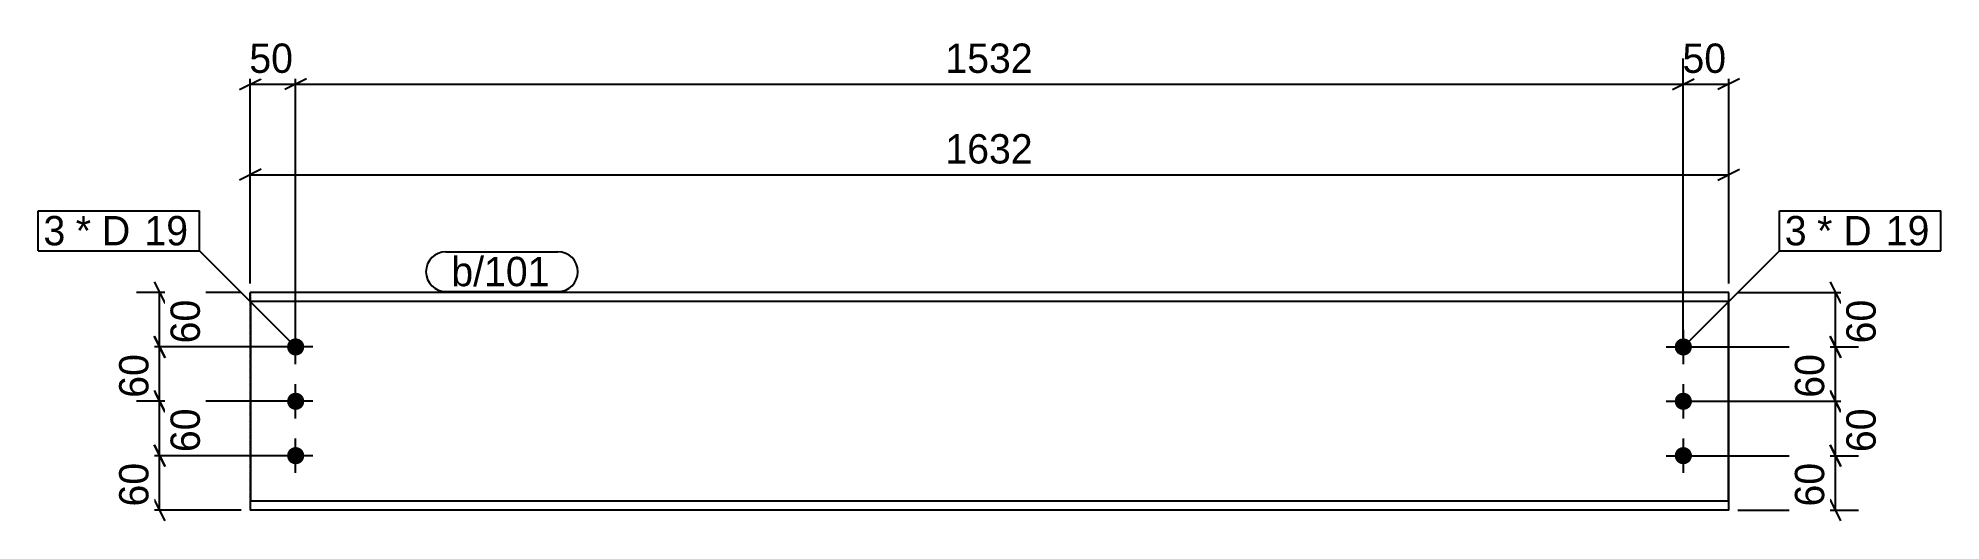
# Model space of a CAD drawing. Header units: millimetres. Extents: x 32 to 8829, y 32 to 565.
# Drawn here: x 6728 to 8829, y 32 to 565 of the extents above.
import ezdxf

# ---------------------------------------------------------------- set-up
doc = ezdxf.new("R2010")
doc.units = ezdxf.units.MM
doc.linetypes.add('DXK_LINE_DOT4', pattern=[0.9408, 0.4704, -0.4704])
doc.styles.add('Comic Sans MS', font='COMIC.TTF', dxfattribs={"height": 0.2})

msp = doc.modelspace()

# ---------------------------------------------------------------- hatches: boundary and pattern name
at = {"linetype": 'Continuous'}
for points in [[(7022, 224), (7021.8, 222), (7021.2, 220.1), (7020.2, 218.4), (7018.9, 216.9), (7017.3, 215.8), (7015.5, 215), (7013.5, 214.6), (7011.6, 214.6), (7009.6, 215), (7007.8, 215.8), (7006.2, 216.9), (7004.9, 218.4), (7003.9, 220.1), (7003.3, 222), (7003, 224), (7003.3, 226), (7003.9, 227.9), (7004.9, 229.6), (7006.2, 231.1), (7007.8, 232.2), (7009.6, 233), (7011.6, 233.4), (7013.5, 233.4), (7015.5, 233), (7017.3, 232.2), (7018.9, 231.1), (7020.2, 229.6), (7021.2, 227.9), (7021.8, 226)], [(8554, 224), (8553.8, 222), (8553.1, 220.1), (8552.2, 218.4), (8550.8, 216.9), (8549.2, 215.8), (8547.4, 215), (8545.5, 214.6), (8543.5, 214.6), (8541.5, 215), (8539.7, 215.8), (8538.1, 216.9), (8536.8, 218.4), (8535.8, 220.1), (8535.2, 222), (8535, 224), (8535.2, 226), (8535.8, 227.9), (8536.8, 229.6), (8538.1, 231.1), (8539.7, 232.2), (8541.5, 233), (8543.5, 233.4), (8545.5, 233.4), (8547.4, 233), (8549.2, 232.2), (8550.8, 231.1), (8552.2, 229.6), (8553.1, 227.9), (8553.8, 226)], [(7022, 164), (7021.8, 162), (7021.2, 160.1), (7020.2, 158.4), (7018.9, 156.9), (7017.3, 155.8), (7015.5, 155), (7013.5, 154.6), (7011.6, 154.6), (7009.6, 155), (7007.8, 155.8), (7006.2, 156.9), (7004.9, 158.4), (7003.9, 160.1), (7003.3, 162), (7003, 164), (7003.3, 166), (7003.9, 167.9), (7004.9, 169.6), (7006.2, 171.1), (7007.8, 172.2), (7009.6, 173), (7011.6, 173.4), (7013.5, 173.4), (7015.5, 173), (7017.3, 172.2), (7018.9, 171.1), (7020.2, 169.6), (7021.2, 167.9), (7021.8, 166)], [(8554, 164), (8553.8, 162), (8553.1, 160.1), (8552.2, 158.4), (8550.8, 156.9), (8549.2, 155.8), (8547.4, 155), (8545.5, 154.6), (8543.5, 154.6), (8541.5, 155), (8539.7, 155.8), (8538.1, 156.9), (8536.8, 158.4), (8535.8, 160.1), (8535.2, 162), (8535, 164), (8535.2, 166), (8535.8, 167.9), (8536.8, 169.6), (8538.1, 171.1), (8539.7, 172.2), (8541.5, 173), (8543.5, 173.4), (8545.5, 173.4), (8547.4, 173), (8549.2, 172.2), (8550.8, 171.1), (8552.2, 169.6), (8553.1, 167.9), (8553.8, 166)], [(7022, 104), (7021.8, 102), (7021.2, 100.1), (7020.2, 98.4), (7018.9, 96.9), (7017.3, 95.8), (7015.5, 95), (7013.5, 94.6), (7011.6, 94.6), (7009.6, 95), (7007.8, 95.8), (7006.2, 96.9), (7004.9, 98.4), (7003.9, 100.1), (7003.3, 102), (7003, 104), (7003.3, 106), (7003.9, 107.9), (7004.9, 109.6), (7006.2, 111.1), (7007.8, 112.2), (7009.6, 113), (7011.6, 113.4), (7013.5, 113.4), (7015.5, 113), (7017.3, 112.2), (7018.9, 111.1), (7020.2, 109.6), (7021.2, 107.9), (7021.8, 106)], [(8554, 104), (8553.8, 102), (8553.1, 100.1), (8552.2, 98.4), (8550.8, 96.9), (8549.2, 95.8), (8547.4, 95), (8545.5, 94.6), (8543.5, 94.6), (8541.5, 95), (8539.7, 95.8), (8538.1, 96.9), (8536.8, 98.4), (8535.8, 100.1), (8535.2, 102), (8535, 104), (8535.2, 106), (8535.8, 107.9), (8536.8, 109.6), (8538.1, 111.1), (8539.7, 112.2), (8541.5, 113), (8543.5, 113.4), (8545.5, 113.4), (8547.4, 113), (8549.2, 112.2), (8550.8, 111.1), (8552.2, 109.6), (8553.1, 107.9), (8553.8, 106)]]:
    msp.add_hatch(color=3, dxfattribs=at).paths.add_polyline_path(points)

# ---------------------------------------------------------------- linework, layer by layer
at = {"color": 8, "linetype": 'Continuous'}
for p, q in [((6962.4, 294), (6962.4, 542.4)), ((7012.5, 234), (7012.5, 542.4)), ((7012.5, 234), (7012.5, 542.4)), ((8544.4, 234), (8544.4, 542.4)), ((8594.6, 294), (8594.6, 542.4)), ((6950.4, 508), (6974.4, 520)), ((6962.4, 514), (7012.5, 514)), ((7024.5, 520), (7000.5, 508)), ((7024.5, 520), (7000.5, 508)), ((8532.4, 508), (8556.4, 520)), ((8544.4, 514), (8594.6, 514)), ((8606.6, 520), (8582.6, 508)), ((6962.4, 294), (6962.4, 442.4)), ((8594.6, 294), (8594.6, 442.4)), ((6974.4, 420), (6950.4, 408)), ((6962.4, 414), (8594.6, 414)), ((8582.6, 408), (8606.6, 420)), ((6856.4, 296), (6868.4, 272)), ((8706.4, 296), (8718.4, 272)), ((6952.4, 284), (6836.8, 284)), ((6862.4, 224), (6862.4, 284)), ((8604.6, 284), (8740.8, 284)), ((8712.4, 224), (8712.4, 284)), ((6868.4, 212), (6856.4, 236)), ((8718.4, 212), (8706.4, 236)), ((7002.5, 224), (6836.8, 224)), ((8554.4, 224), (8740.8, 224)), ((6868.4, 152), (6856.4, 176)), ((8718.4, 152), (8706.4, 176)), ((7002.5, 164), (6834, 164)), ((8554.4, 164), (8738, 164)), ((6868.4, 92), (6856.4, 116)), ((8718.4, 92), (8706.4, 116)), ((7002.5, 104), (6836.8, 104)), ((8554.4, 104), (8740.8, 104)), ((6952.4, 44), (6834, 44)), ((6868.4, 32), (6856.4, 56)), ((8604.6, 44), (8738, 44)), ((8718.4, 32), (8706.4, 56))]:
    msp.add_line(p, q, dxfattribs=at)
at = {"color": 7, "linetype": 'Continuous'}
for p, q in [((6906.5, 330.1), (6906.5, 374.1)), ((8828.9, 330.1), (8828.9, 374.1)), ((8594.4, 284), (6962.4, 284)), ((6962.4, 274.2), (6962.4, 284)), ((8594.5, 274.2), (6962.4, 274.2)), ((6962.5, 274.2), (6962.5, 53.8)), ((8594.6, 284), (8594.4, 284)), ((8594.4, 284), (8594.4, 274.2)), ((8594.6, 284), (8594.4, 284)), ((8594.4, 274.2), (8594.5, 274.2)), ((8594.5, 53.8), (8594.5, 274.2)), ((8594.5, 274.2), (8594.6, 274.2)), ((8594.5, 274.2), (8594.5, 53.8)), ((8594.6, 274.2), (8594.5, 274.2)), ((8594.6, 274.2), (8594.6, 284)), ((8594.4, 53.8), (6962.4, 53.8)), ((6962.4, 53.8), (6962.4, 44)), ((8594.6, 44), (6962.4, 44)), ((8594.5, 53.8), (8594.4, 53.8)), ((8594.4, 53.8), (8594.4, 44)), ((8594.5, 53.8), (8594.4, 53.8)), ((8594.6, 53.8), (8594.5, 53.8)), ((8594.6, 53.8), (8594.5, 53.8)), ((8594.6, 44), (8594.6, 53.8))]:
    msp.add_line(p, q, dxfattribs=at)
at = {"color": 7, "linetype": 'DXK_LINE_DOT4'}
for p, q in [((6962.6, 53.8), (6962.6, 274.2)), ((6962.7, 274.2), (6962.7, 284)), ((8594.5, 274.2), (8594.4, 274.2)), ((6962.7, 44), (6962.7, 53.8)), ((8594.5, 53.8), (8594.5, 53.8))]:
    msp.add_line(p, q, dxfattribs=at)
at = {"color": 3, "linetype": 'Continuous'}
for p, q in [((7012.5, 205), (7012.5, 243)), ((8544.5, 205), (8544.5, 243)), ((7031.5, 224), (6993.5, 224)), ((8525.5, 224), (8563.5, 224)), ((7012.5, 145), (7012.5, 183)), ((8544.5, 145), (8544.5, 183)), ((7031.5, 164), (6993.5, 164)), ((8525.5, 164), (8563.5, 164)), ((7012.5, 85), (7012.5, 123)), ((8544.5, 85), (8544.5, 123)), ((7031.5, 104), (6993.5, 104)), ((8525.5, 104), (8563.5, 104))]:
    msp.add_line(p, q, dxfattribs=at)

# ---------------------------------------------------------------- wipeouts: each hides what was drawn before it
at = {"color": 0}
for points in [[(6760.2, 336.1), (6760.2, 368.1), (6734.1, 368.1), (6734.1, 336.1)], [(8682.6, 336.1), (8682.6, 368.1), (8656.5, 368.1), (8656.5, 336.1)]]:
    msp.add_wipeout(points, dxfattribs=at)

# ---------------------------------------------------------------- next in the draw order: wipeouts: each hides what was drawn before it
for points in [[(8602, 520), (8602, 564.8), (8537.1, 564.8), (8537.1, 520)], [(7833.6, 420), (7833.6, 464.8), (7723.4, 464.8), (7723.4, 420)], [(6760.2, 336.1), (6760.2, 368.1), (6734.1, 368.1), (6734.1, 336.1)], [(8682.6, 336.1), (8682.6, 368.1), (8656.5, 368.1), (8656.5, 336.1)], [(7296.1, 291), (7296.1, 323), (7184.4, 323), (7184.4, 291)], [(6913.2, 286.5), (6868.4, 286.5), (6868.4, 221.5), (6913.2, 221.5)], [(8763.2, 286.5), (8718.4, 286.5), (8718.4, 221.5), (8763.2, 221.5)]]:
    msp.add_wipeout(points, dxfattribs=at)

# ---------------------------------------------------------------- next in the draw order: linework, layer by layer
at = {"color": 8, "linetype": 'Continuous'}
for p, q in [((8544.4, 234), (8544.4, 542.4)), ((7012.5, 514), (8544.4, 514)), ((8532.4, 508), (8556.4, 520)), ((6856.4, 236), (6868.4, 212)), ((8706.4, 236), (8718.4, 212)), ((7002.5, 224), (6834, 224)), ((6862.4, 164), (6862.4, 224)), ((8554.4, 224), (8738, 224)), ((8712.4, 164), (8712.4, 224))]:
    msp.add_line(p, q, dxfattribs=at)
at = {"color": 7, "linetype": 'Continuous'}
for p, q in [((6728.1, 330.1), (6728.1, 374.1)), ((8650.5, 330.1), (8650.5, 374.1)), ((7012.5, 224), (6906.5, 330.1)), ((8544.5, 224), (8650.5, 330.1))]:
    msp.add_line(p, q, dxfattribs=at)

# ---------------------------------------------------------------- next in the draw order: texts
at = {"color": 3, "style": 'Comic Sans MS'}
for s, height, p in [('50', 32.38, (8543.5, 526.4)), ('1632', 32.38, (7729.8, 426.4)), ('3', 32.4, (6734.1, 336.1)), ('3', 32.4, (8656.5, 336.1))]:
    msp.add_text(s, height=height, dxfattribs=at).set_placement(p)
for p in [(6906.8, 227.9), (8756.8, 227.9)]:
    msp.add_text('60', height=32.38, rotation=90.0002, dxfattribs=at).set_placement(p)

# ---------------------------------------------------------------- next in the draw order: wipeouts: each hides what was drawn before it
at = {"color": 0}
for points in [[(6836, 336.1), (6836, 368.1), (6769.8, 368.1), (6769.8, 336.1)], [(8758.4, 336.1), (8758.4, 368.1), (8692.2, 368.1), (8692.2, 336.1)], [(7296.1, 291), (7296.1, 323), (7184.4, 323), (7184.4, 291)]]:
    msp.add_wipeout(points, dxfattribs=at)

# ---------------------------------------------------------------- next in the draw order: linework, layer by layer
at = {"color": 7, "linetype": 'Continuous'}
for p, q in [((7178.4, 329), (7302.1, 329)), ((7178.4, 285), (7302.1, 285))]:
    msp.add_line(p, q, dxfattribs=at)
for centre, start, end in [((7178.4, 307), 90, 270), ((7302.1, 307), 270, 90)]:
    msp.add_arc(centre, 22, start, end, dxfattribs=at)

# ---------------------------------------------------------------- next in the draw order: texts
at = {"color": 3, "style": 'Comic Sans MS'}
msp.add_text('b/101', height=32.38, dxfattribs=at).set_placement((7184.4, 291))

# ---------------------------------------------------------------- next in the draw order: wipeouts: each hides what was drawn before it
at = {"color": 0}
for points in [[(7019.9, 520), (7019.9, 564.8), (6955, 564.8), (6955, 520)], [(7833.6, 520), (7833.6, 564.8), (7723.4, 564.8), (7723.4, 520)], [(6836, 336.1), (6836, 368.1), (6769.8, 368.1), (6769.8, 336.1)], [(8758.4, 336.1), (8758.4, 368.1), (8692.2, 368.1), (8692.2, 336.1)], [(6856.4, 226.5), (6811.6, 226.5), (6811.6, 161.5), (6856.4, 161.5)], [(8706.4, 226.5), (8661.6, 226.5), (8661.6, 161.5), (8706.4, 161.5)]]:
    msp.add_wipeout(points, dxfattribs=at)

# ---------------------------------------------------------------- next in the draw order: linework, layer by layer
at = {"color": 8, "linetype": 'Continuous'}
for p, q in [((6856.4, 176), (6868.4, 152)), ((8706.4, 176), (8718.4, 152)), ((7002.5, 164), (6836.8, 164)), ((6862.4, 104), (6862.4, 164)), ((8554.4, 164), (8740.8, 164)), ((8712.4, 104), (8712.4, 164))]:
    msp.add_line(p, q, dxfattribs=at)

# ---------------------------------------------------------------- next in the draw order: texts
at = {"color": 3, "style": 'Comic Sans MS'}
for s, p in [('50', (6961.4, 526.4)), ('1532', (7729.8, 526.4)), ('* D', (6769.8, 336.1)), ('* D', (8692.2, 336.1))]:
    msp.add_text(s, height=32.38, dxfattribs=at).set_placement(p)
for p in [(6850, 167.9), (8700, 167.9)]:
    msp.add_text('60', height=32.38, rotation=90.0002, dxfattribs=at).set_placement(p)

# ---------------------------------------------------------------- next in the draw order: wipeouts: each hides what was drawn before it
at = {"color": 0}
for points in [[(6890.9, 336.1), (6890.9, 368.1), (6845.6, 368.1), (6845.6, 336.1)], [(8813.3, 336.1), (8813.3, 368.1), (8768, 368.1), (8768, 336.1)]]:
    msp.add_wipeout(points, dxfattribs=at)

# ---------------------------------------------------------------- next in the draw order: wipeouts: each hides what was drawn before it
for points in [[(6890.9, 336.1), (6890.9, 368.1), (6845.6, 368.1), (6845.6, 336.1)], [(8813.3, 336.1), (8813.3, 368.1), (8768, 368.1), (8768, 336.1)], [(6913.2, 166.5), (6868.4, 166.5), (6868.4, 101.5), (6913.2, 101.5)], [(8763.2, 166.5), (8718.4, 166.5), (8718.4, 101.5), (8763.2, 101.5)]]:
    msp.add_wipeout(points, dxfattribs=at)

# ---------------------------------------------------------------- next in the draw order: linework, layer by layer
at = {"color": 7, "linetype": 'Continuous'}
for p, q in [((6728.1, 374.1), (6906.5, 374.1)), ((8650.5, 374.1), (8828.9, 374.1)), ((6728.1, 330.1), (6906.5, 330.1)), ((8650.5, 330.1), (8828.9, 330.1))]:
    msp.add_line(p, q, dxfattribs=at)
at = {"color": 8, "linetype": 'Continuous'}
for p, q in [((6856.4, 116), (6868.4, 92)), ((8706.4, 116), (8718.4, 92)), ((7002.5, 104), (6834, 104)), ((6862.4, 44), (6862.4, 104)), ((8554.4, 104), (8738, 104)), ((8712.4, 44), (8712.4, 104))]:
    msp.add_line(p, q, dxfattribs=at)

# ---------------------------------------------------------------- next in the draw order: texts
at = {"color": 3, "style": 'Comic Sans MS'}
for p in [(6845.6, 336.1), (8768, 336.1)]:
    msp.add_text('19', height=32.38, dxfattribs=at).set_placement(p)
for p in [(6906.8, 107.9), (8756.8, 107.9)]:
    msp.add_text('60', height=32.38, rotation=90.0002, dxfattribs=at).set_placement(p)

# ---------------------------------------------------------------- next in the draw order: wipeouts: each hides what was drawn before it
at = {"color": 0}
for points in [[(6856.4, 106.5), (6811.6, 106.5), (6811.6, 41.5), (6856.4, 41.5)], [(8706.4, 106.5), (8661.6, 106.5), (8661.6, 41.5), (8706.4, 41.5)]]:
    msp.add_wipeout(points, dxfattribs=at)

# ---------------------------------------------------------------- next in the draw order: texts
at = {"color": 3, "style": 'Comic Sans MS'}
for p in [(6850, 47.9), (8700, 47.9)]:
    msp.add_text('60', height=32.38, rotation=90.0002, dxfattribs=at).set_placement(p)

doc.saveas('drawing.dxf')
